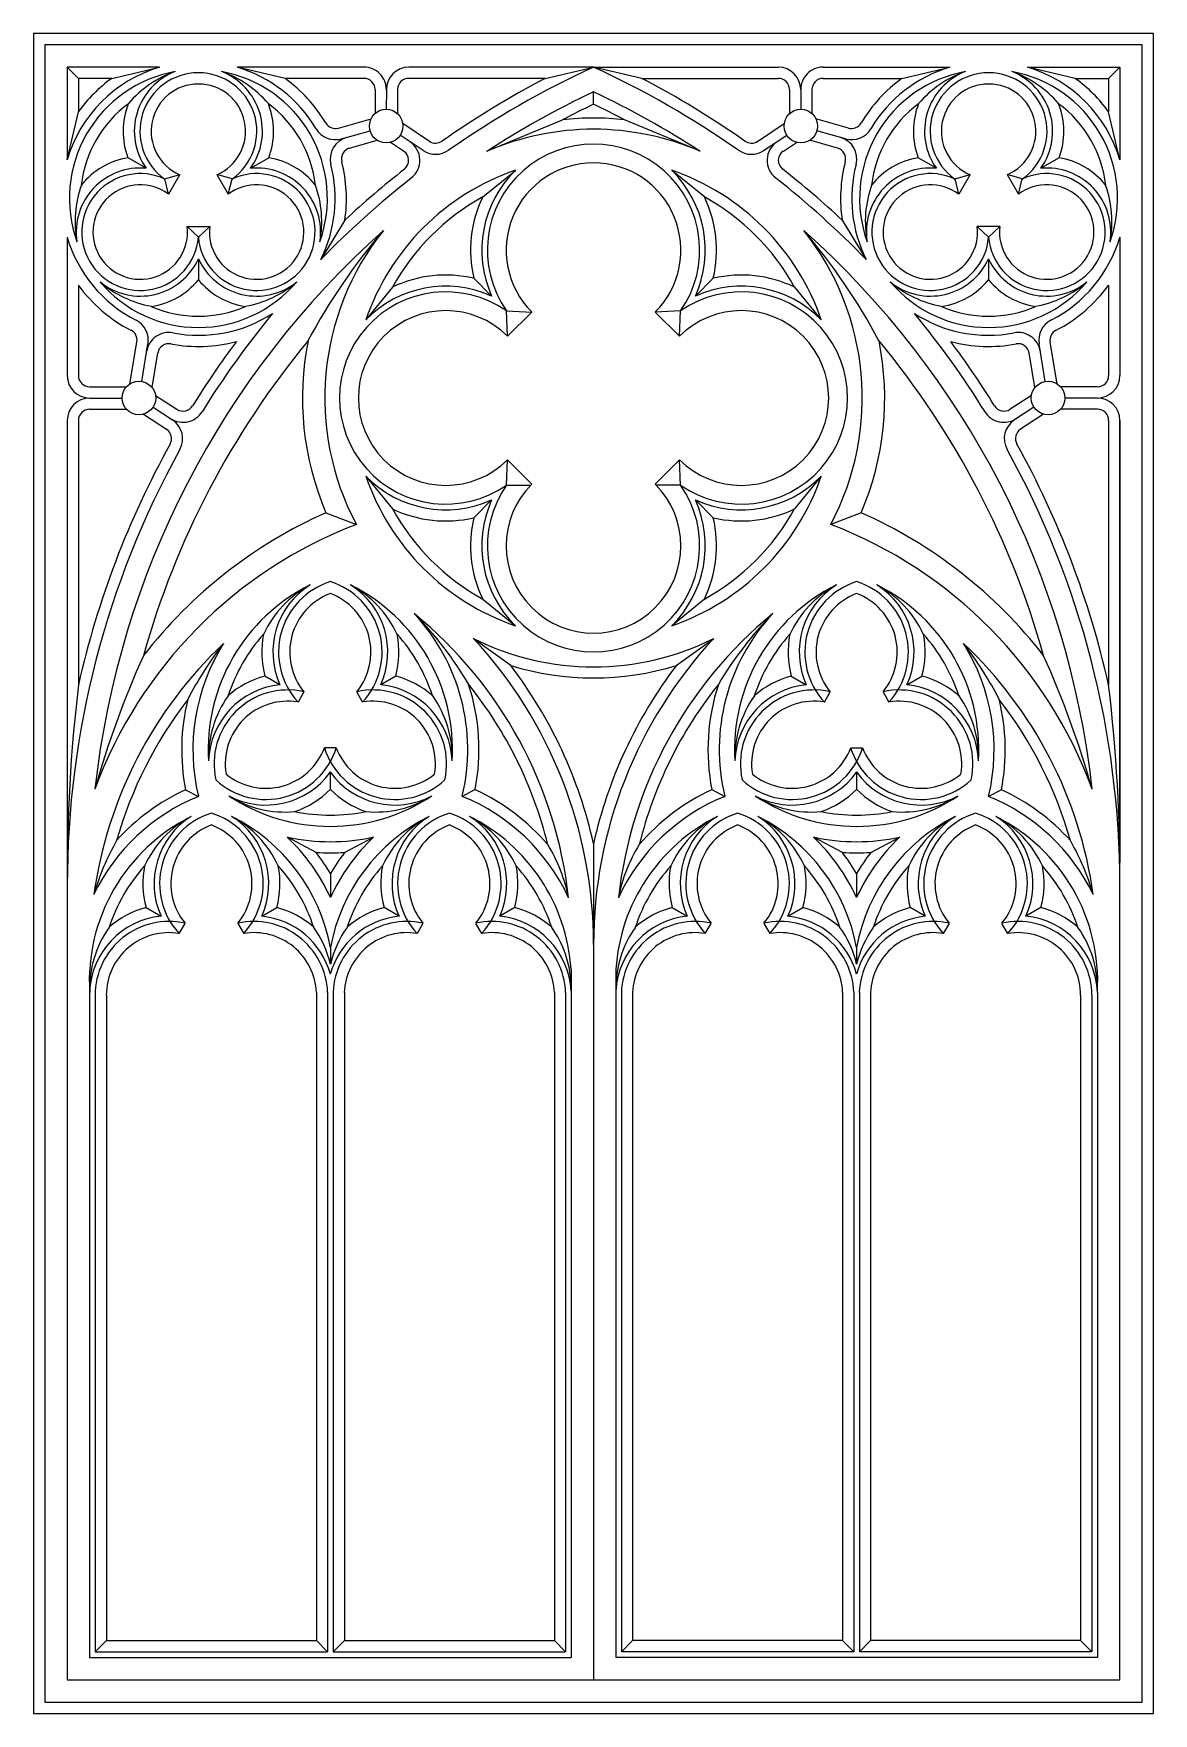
# Model space of a CAD drawing. Header units: inches. Extents: x 22 to 1022, y 12 to 1512.
import ezdxf

# ---------------------------------------------------------------- set-up
doc = ezdxf.new("R2010")
doc.units = ezdxf.units.IN

msp = doc.modelspace()

# ---------------------------------------------------------------- linework, layer by layer
for p, q in [((62.3, 1472.4), (52.3, 1482.4)), ((92.1, 1472.4), (134.8, 1482.4)), ((317.3, 1482.4), (204, 1482.4)), ((246.8, 1472.4), (204, 1482.4)), ((317.3, 1472.4), (246.8, 1472.4)), ((522.3, 1482.4), (357.3, 1482.4)), ((479, 1472.4), (357.3, 1472.4)), ((479, 1472.4), (522.3, 1482.4)), ((522.3, 1482.4), (687.3, 1482.4)), ((565.5, 1472.4), (522.3, 1482.4)), ((565.5, 1472.4), (687.3, 1472.4)), ((727.3, 1482.4), (840.5, 1482.4)), ((727.3, 1472.4), (797.7, 1472.4)), ((797.7, 1472.4), (840.5, 1482.4)), ((952.4, 1472.4), (909.7, 1482.4)), ((982.3, 1472.4), (992.3, 1482.4)), ((327.3, 1462.4), (327.2, 1441.1)), ((337.3, 1462.3), (337.2, 1444.8)), ((347.3, 1462.3), (347.2, 1441)), ((522.3, 1449.3), (522.3, 1460.4)), ((697.3, 1462.3), (697.3, 1441)), ((707.3, 1462.3), (707.3, 1444.8)), ((717.3, 1462.4), (717.3, 1441.1)), ((52.3, 1399.8), (62.3, 1442.6)), ((992.3, 1399.8), (982.3, 1442.6)), ((294.5, 1428.1), (323.7, 1436.4)), ((297.2, 1418.5), (322.7, 1425.7)), ((375.8, 1416.2), (352, 1432)), ((427.1, 1407.3), (494.6, 1435.4)), ((617.5, 1407.3), (549.9, 1435.4)), ((668.7, 1416.2), (692.5, 1432)), ((750.1, 1428.1), (720.9, 1436.4)), ((747.3, 1418.5), (721.8, 1425.7)), ((304.4, 1410.2), (329.1, 1417.2)), ((352.7, 1407.5), (340.9, 1415.3)), ((370.3, 1407.9), (349.6, 1421.6)), ((674.2, 1407.9), (694.9, 1421.6)), ((691.8, 1407.5), (703.6, 1415.3)), ((740.1, 1410.2), (715.4, 1417.2)), ((122.8, 1392.2), (106.6, 1401.5)), ((216.1, 1392.2), (232.3, 1401.5)), ((828.5, 1392.2), (812.2, 1401.5)), ((921.7, 1392.2), (937.9, 1401.5)), ((139.4, 1382.6), (152.8, 1386.5)), ((142.7, 1369), (139.4, 1382.6)), ((152.8, 1386.5), (142.7, 1369)), ((186, 1386.5), (196.1, 1369)), ((199.5, 1382.6), (186, 1386.5)), ((196.1, 1369), (199.5, 1382.6)), ((423.3, 1366.5), (452.5, 1390.3)), ((621.3, 1366.5), (592.1, 1390.3)), ((845.1, 1382.6), (858.5, 1386.5)), ((848.4, 1369), (845.1, 1382.6)), ((858.5, 1386.5), (848.4, 1369)), ((891.7, 1386.5), (901.8, 1369)), ((905.1, 1382.6), (891.7, 1386.5)), ((901.8, 1369), (905.1, 1382.6)), ((159.3, 1340.2), (179.5, 1340.2)), ((169.4, 1330.6), (159.3, 1340.2)), ((169.4, 1330.6), (179.5, 1340.2)), ((300.2, 1345.7), (278.8, 1310.8)), ((744.4, 1345.7), (765.7, 1310.8)), ((885.2, 1340.2), (865, 1340.2)), ((875.1, 1330.6), (865, 1340.2)), ((875.1, 1330.6), (885.2, 1340.2)), ((52.3, 1330.6), (52.3, 1207)), ((992.3, 1330.6), (992.3, 1207)), ((169.4, 1311.4), (169.4, 1292.7)), ((875.1, 1311.4), (875.1, 1292.7)), ((415.4, 1293.9), (431.3, 1278)), ((629.2, 1293.9), (613.3, 1278)), ((62.3, 1287.9), (62.3, 1207)), ((342.8, 1286), (318.9, 1256.8)), ((701.8, 1286), (725.6, 1256.8)), ((982.3, 1287.9), (982.3, 1207)), ((445.4, 1242.1), (444.5, 1264.7)), ((444.5, 1264.7), (467.1, 1263.8)), ((445.4, 1242.1), (467.1, 1263.8)), ((600, 1264.7), (577.4, 1263.8)), ((599.1, 1242.1), (577.4, 1263.8)), ((599.1, 1242.1), (600, 1264.7)), ((108.3, 1199.6), (114.5, 1237)), ((118.8, 1201.8), (124.4, 1235.4)), ((925.7, 1201.8), (920.1, 1235.4)), ((936.2, 1199.6), (930, 1237)), ((128, 1196.3), (133.2, 1227.2)), ((916.5, 1196.3), (911.4, 1227.2)), ((72.3, 1197), (105.2, 1197)), ((72.3, 1187), (101.3, 1187)), ((131.2, 1189.3), (150.2, 1176.9)), ((913.4, 1189.3), (894.3, 1176.9)), ((972.3, 1197), (939.4, 1197)), ((972.3, 1187), (943.2, 1187)), ((72.3, 1177), (105.2, 1177)), ((120.3, 1172.5), (140.9, 1159.1)), ((128.9, 1178.8), (146.3, 1167.5)), ((915.6, 1178.8), (898.2, 1167.5)), ((924.2, 1172.5), (903.7, 1159.1)), ((972.3, 1177), (939.4, 1177)), ((52.3, 1167), (52.3, 772.2)), ((62.3, 1167), (62.3, 931)), ((982.3, 1167), (982.3, 931)), ((992.3, 1167), (992.3, 772.2)), ((444.5, 1109.2), (445.4, 1131.8)), ((445.4, 1131.8), (467.1, 1110.1)), ((599.1, 1131.8), (577.4, 1110.1)), ((600, 1109.2), (599.1, 1131.8)), ((318.9, 1117.2), (342.8, 1088)), ((725.6, 1117.2), (701.8, 1088)), ((415.4, 1080), (431.3, 1096)), ((444.5, 1109.2), (466.2, 1109.2)), ((600, 1109.2), (578.3, 1109.2)), ((629.2, 1080), (613.3, 1096)), ((283.3, 1084.5), (310.5, 1074.1)), ((761.2, 1084.5), (734.1, 1074.1)), ((423.3, 1007.5), (452.5, 983.6)), ((621.3, 1007.5), (592.1, 983.6)), ((448.3, 948.2), (414.9, 972.3)), ((596.2, 948.2), (629.6, 972.3)), ((242.3, 930.9), (228.9, 938.6)), ((345.6, 938.6), (332.2, 930.9)), ((698.9, 938.6), (712.3, 930.9)), ((802.2, 930.9), (815.6, 938.6)), ((263.7, 924.6), (258.4, 915.5)), ((316.1, 915.5), (310.8, 924.6)), ((728.4, 915.5), (733.7, 924.6)), ((780.8, 924.6), (786.1, 915.5)), ((292.5, 874.7), (282, 874.7)), ((752, 874.7), (762.5, 874.7)), ((287.3, 837.6), (287.3, 853)), ((757.3, 837.6), (757.3, 853)), ((157.9, 837.2), (169.4, 831.3)), ((416.6, 837.3), (405.1, 831.3)), ((627.9, 837.3), (639.4, 831.3)), ((886.6, 837.2), (875.1, 831.3)), ((274.6, 781.2), (248.9, 794.9)), ((300, 781.2), (325.8, 795)), ((522.3, 789.2), (522.3, 42.4)), ((744.5, 781.2), (718.7, 795)), ((769.9, 781.2), (795.7, 794.9)), ((287.3, 762.5), (287.3, 741.1)), ((757.2, 762.5), (757.2, 741.1)), ((122.7, 731.9), (136.1, 724.2)), ((226, 724.2), (239.4, 731.9)), ((348.6, 724.2), (335.2, 731.9)), ((451.9, 731.9), (438.5, 724.2)), ((592.6, 731.9), (606, 724.2)), ((695.9, 724.2), (709.3, 731.9)), ((818.5, 724.2), (805.1, 731.9)), ((921.8, 731.9), (908.4, 724.2)), ((152.2, 708.8), (157.5, 717.9)), ((204.6, 717.9), (209.9, 708.8)), ((370, 717.9), (364.7, 708.8)), ((422.4, 708.8), (417.1, 717.9)), ((622.1, 708.8), (627.4, 717.9)), ((674.5, 717.9), (679.8, 708.8)), ((839.9, 717.9), (834.6, 708.8)), ((892.3, 708.8), (887, 717.9)), ((287.3, 696.5), (287.3, 681.5)), ((757.2, 696.5), (757.2, 681.5)), ((502.3, 677), (502.3, 62.4)), ((542.3, 677), (542.3, 62.4)), ((72.3, 656.3), (72.3, 62.4)), ((77.3, 653.7), (77.3, 67.4)), ((87.3, 653.7), (87.3, 77.4)), ((274.8, 656), (274.8, 77.4)), ((284.8, 656.3), (284.8, 67.4)), ((289.8, 656.3), (289.8, 67.4)), ((299.8, 656), (299.8, 77.4)), ((487.3, 656), (487.3, 77.4)), ((497.3, 656.2), (497.3, 67.4)), ((547.2, 656.2), (547.2, 67.4)), ((557.2, 656), (557.2, 77.4)), ((744.7, 656), (744.7, 77.4)), ((754.7, 656.3), (754.7, 67.4)), ((759.7, 656.3), (759.7, 67.4)), ((769.7, 656), (769.7, 77.4)), ((957.3, 653.7), (957.3, 77.4)), ((967.3, 653.7), (967.3, 67.4)), ((972.3, 656.3), (972.3, 62.4)), ((77.3, 67.4), (87.3, 77.4)), ((87.3, 77.4), (274.8, 77.4)), ((274.8, 77.4), (284.8, 67.4)), ((289.8, 67.4), (299.8, 77.4)), ((299.8, 77.4), (487.4, 77.4)), ((487.4, 77.4), (497.3, 67.4)), ((557.2, 77.4), (547.2, 67.4)), ((744.7, 77.4), (557.2, 77.4)), ((754.7, 67.4), (744.7, 77.4)), ((769.7, 77.4), (759.7, 67.4)), ((957.3, 77.4), (769.7, 77.4)), ((967.3, 67.4), (957.3, 77.4)), ((72.3, 62.4), (502.3, 62.4)), ((77.3, 67.4), (284.8, 67.4)), ((289.8, 67.4), (497.3, 67.4)), ((972.3, 62.4), (542.3, 62.4)), ((754.7, 67.4), (547.2, 67.4)), ((967.3, 67.4), (759.7, 67.4))]:
    msp.add_line(p, q)
for points in [[(22.3, 12.4), (1022.3, 12.4), (1022.3, 1512.4), (22.3, 1512.4)], [(32.3, 22.4), (1012.3, 22.4), (1012.3, 1502.4), (32.3, 1502.4)]]:
    msp.add_lwpolyline(points, close=True)
for points in [[(134.8, 1482.4), (52.3, 1482.4), (52.3, 1399.8)], [(92.1, 1472.4), (62.3, 1472.4), (62.3, 1442.6)], [(909.7, 1482.4), (992.3, 1482.4), (992.3, 1399.8)], [(952.4, 1472.4), (982.3, 1472.4), (982.3, 1442.6)], [(52.3, 1167), (52.3, 42.4), (992.3, 42.4), (992.3, 1167)]]:
    msp.add_lwpolyline(points)
for centre in [(337.1, 1429.8), (707.4, 1429.8), (116.3, 1187), (928.2, 1187)]:
    msp.add_circle(centre, 15)
for centre, radius, start, end in [((169.4, 1365.2), 122.2, 106.4487, 163.5513), ((169.4, 1365.2), 115.2, 100.3455, 199.6545), ((169.4, 1365.2), 132.2, 125.8208, 144.1792), ((180.7, 1387.2), 96.8, 109.2835, 139.6677), ((169.4, 1425.2), 57.2, 111.209, 215.3505), ((169.4, 1425.2), 52.2, 305.1381, 234.8619), ((169.4, 1365.2), 115.2, 340.3455, 79.6545), ((169.4, 1425.2), 57.2, 324.6495, 68.791), ((158.1, 1387.2), 96.8, 40.3323, 70.7165), ((169.4, 1365.2), 122.2, 30.6584, 73.5513), ((169.4, 1365.2), 132.2, 30.6584, 54.1792), ((317.3, 1462.4), 20, 359.7855, 90), ((317.3, 1462.4), 10, 359.7855, 90), ((357.3, 1462.4), 20, 90, 179.7855), ((357.3, 1462.4), 10, 90, 179.7855), ((855.1, 751.8), 812.8, 117.5602, 125.154), ((855.1, 751.8), 802.8, 114.4913, 125.154), ((189.5, 751.8), 802.8, 54.846, 65.5087), ((189.5, 751.8), 812.8, 54.846, 62.4398), ((687.3, 1462.4), 20, 0.2145, 90), ((687.3, 1462.4), 10, 0.2145, 90), ((727.3, 1462.4), 20, 90, -179.7855), ((727.3, 1462.4), 10, 90, -179.7855), ((875.1, 1365.2), 115.2, 100.3455, -160.3455), ((875.1, 1365.2), 132.2, 125.8208, 149.3416), ((875.1, 1365.2), 122.2, 106.4487, 149.3416), ((886.4, 1387.2), 96.8, 109.2835, 139.6677), ((875.1, 1425.2), 57.2, 111.209, -144.6495), ((875.1, 1425.2), 52.2, -54.8619, -125.1381), ((875.1, 1365.2), 115.2, -19.6545, 79.6545), ((875.1, 1425.2), 57.2, -35.3505, 68.791), ((863.8, 1387.2), 96.8, 40.3323, 70.7165), ((875.1, 1365.2), 122.2, 16.4487, 73.5513), ((875.1, 1365.2), 132.2, 35.8208, 54.1792), ((169.4, 1425.2), 42.2, 293.1907, 246.8093), ((855.1, 751.8), 782.8, 115.1599, 123.1459), ((189.5, 751.8), 782.8, 56.8541, 64.8401), ((875.1, 1425.2), 42.2, -66.8093, -113.1907), ((169.4, 1365.2), 105.2, 126.4702, 173.5298), ((169.4, 1425.2), 67.2, 158.5396, 200.6755), ((169.4, 1365.2), 105.2, 6.4702, 53.5298), ((169.4, 1425.2), 67.2, 339.3245, 21.4604), ((855.1, 751.8), 772.8, 115.5086, 117.8036), ((189.5, 751.8), 772.8, 62.1964, 64.4914), ((875.1, 1365.2), 105.2, 126.4702, 173.5298), ((875.1, 1425.2), 67.2, 158.5396, -159.3245), ((875.1, 1365.2), 105.2, 6.4702, 53.5298), ((875.1, 1425.2), 67.2, -20.6755, 21.4604), ((291.7, 1437.7), 20, 210.6584, 285.8536), ((291.7, 1437.7), 10, 210.6584, 285.8536), ((522.3, 1187), 240, 66.6273, 113.3727), ((522.3, 1187), 250, 83.6472, 96.3528), ((752.8, 1437.7), 20, -105.8536, -30.6584), ((752.8, 1437.7), 10, -105.8536, -30.6584), ((307.2, 1400.5), 20, 105.8536, 194.3738), ((307.2, 1400.5), 10, 105.8536, 194.3738), ((347.2, 1399.2), 20, 308.1156, 56.4854), ((381.3, 1424.6), 10, 236.4854, 305.154), ((522.3, 1319), 94.8, 325.1213, 214.8787), ((663.2, 1424.6), 10, -125.154, -56.4854), ((697.3, 1399.2), 20, 123.5146, -128.1156), ((737.4, 1400.5), 10, -14.3738, 74.1464), ((737.4, 1400.5), 20, -14.3738, 74.1464), ((117.5, 1335.2), 67.2, 99.3245, 141.4604), ((221.4, 1335.2), 67.2, 38.5396, 80.6755), ((169.4, 1365.2), 122.2, 333.5173, 14.3738), ((169.4, 1365.2), 132.2, 351.5193, 14.3738), ((347.2, 1399.2), 10, 308.1156, 56.4854), ((381.3, 1424.6), 20, 236.4854, 305.154), ((522.3, 1319), 78, 315, 225), ((663.2, 1424.6), 20, -125.154, -56.4854), ((697.3, 1399.2), 10, 123.5146, -128.1156), ((875.1, 1365.2), 132.2, 165.6262, -171.5193), ((875.1, 1365.2), 122.2, 165.6262, -153.5173), ((823.1, 1335.2), 67.2, 99.3245, 141.4604), ((927, 1335.2), 67.2, 38.5396, 80.6755), ((117.5, 1335.2), 57.2, 84.6495, 188.791), ((117.5, 1335.2), 52.2, 65.1381, 354.8619), ((221.4, 1335.2), 52.2, 185.1381, 114.8619), ((221.4, 1335.2), 57.2, 351.209, 95.3505), ((855.1, 751.8), 802.8, 128.1156, 135.8762), ((855.1, 751.8), 812.8, 128.1156, 133.0556), ((522.3, 1187), 215, 108.9422, 161.0578), ((522.3, 1319), 99.8, 134.3648, 204.2482), ((522.3, 1187), 215, 18.9422, 71.0578), ((522.3, 1319), 99.8, -24.2482, 45.6352), ((189.5, 751.8), 802.8, 44.1238, 51.8844), ((189.5, 751.8), 812.8, 46.9444, 51.8844), ((823.1, 1335.2), 57.2, 84.6495, -171.209), ((823.1, 1335.2), 52.2, 65.1381, -5.1381), ((927, 1335.2), 52.2, -174.8619, 114.8619), ((927, 1335.2), 57.2, -8.791, 95.3505), ((156.1, 1344.5), 96.8, 160.3323, 190.7165), ((117.5, 1335.2), 42.2, 53.1907, 6.8093), ((221.4, 1335.2), 42.2, 173.1907, 126.8093), ((182.8, 1344.5), 96.8, 349.2835, 19.6677), ((522.3, 1187), 205, 118.8785, 151.1215), ((522.3, 1319), 109.8, 154.3661, 193.2082), ((522.3, 1187), 205, 28.8785, 61.1215), ((522.3, 1319), 109.8, -13.2082, 25.6339), ((861.8, 1344.5), 96.8, 160.3323, -169.2835), ((823.1, 1335.2), 42.2, 53.1907, 6.8093), ((927, 1335.2), 42.2, 173.1907, 126.8093), ((888.4, 1344.5), 96.8, -10.7165, 19.6677), ((855.1, 751.8), 782.8, 131.6758, 173.6949), ((758.4, 974.9), 557.2, 139.5267, 151.8079), ((522.3, 1187), 240, 141.449, 208.0583), ((189.5, 751.8), 782.8, 6.3051, 48.3242), ((522.3, 1187), 240, -28.0583, 38.551), ((286.1, 974.9), 557.2, 28.1921, 40.4733), ((169.4, 1365.2), 122.2, 196.4487, 242.9004), ((875.1, 1365.2), 122.2, -62.9004, -16.4487), ((117.5, 1335.2), 57.2, 231.209, 335.3505), ((221.4, 1335.2), 57.2, 204.6495, 308.791), ((823.1, 1335.2), 57.2, -128.791, -24.6495), ((927, 1335.2), 57.2, -155.3505, -51.209), ((169.4, 1365.2), 115.2, 220.3455, 319.6545), ((144.8, 1364.1), 96.8, 229.2835, 259.6677), ((117.5, 1335.2), 67.2, 278.5396, 320.6755), ((221.4, 1335.2), 67.2, 219.3245, 261.4604), ((194.1, 1364.1), 96.8, 280.3323, 310.7165), ((390.3, 1187), 109.8, 76.7918, 115.6339), ((654.3, 1187), 109.8, 64.3661, 103.2082), ((875.1, 1365.2), 115.2, -139.6545, -40.3455), ((850.5, 1364.1), 96.8, -130.7165, -100.3323), ((823.1, 1335.2), 67.2, -81.4604, -39.3245), ((927, 1335.2), 67.2, -140.6755, -98.5396), ((899.7, 1364.1), 96.8, -79.6677, -49.2835), ((169.4, 1365.2), 132.2, 215.8208, 242.9004), ((390.3, 1187), 94.8, 55.1213, 304.8787), ((390.3, 1187), 99.8, 65.7518, 135.6352), ((654.3, 1187), 94.8, -124.8787, 124.8787), ((654.3, 1187), 99.8, 44.3648, 114.2482), ((875.1, 1365.2), 132.2, -62.9004, -35.8208), ((169.4, 1365.2), 105.2, 246.4702, 293.5298), ((169.4, 1365.2), 122.2, 259.2983, 302.848), ((855.1, 751.8), 802.8, 140.4891, 148.212), ((390.3, 1187), 78, 45, 315), ((654.3, 1187), 78, -135, 135), ((189.5, 751.8), 802.8, 31.788, 39.5109), ((875.1, 1365.2), 122.2, -122.848, -79.2983), ((875.1, 1365.2), 105.2, -113.5298, -66.4702), ((104.7, 1238.7), 10, 350.5494, 62.9004), ((104.7, 1238.7), 20, 350.5494, 62.9004), ((143, 1225.5), 20, 79.2983, 170.5494), ((901.5, 1225.5), 20, 9.4506, 100.7017), ((939.9, 1238.7), 20, 117.0996, -170.5494), ((939.9, 1238.7), 10, 117.0996, -170.5494), ((855.1, 751.8), 762.8, 140.3971, 164.4045), ((143, 1225.5), 10, 79.2983, 170.5494), ((169.4, 1365.2), 132.2, 259.2983, 284.846), ((855.1, 751.8), 812.8, 143.3097, 148.212), ((522.3, 1187), 260, 168.6568, 203.2065), ((522.3, 1187), 260, -23.2065, 11.3432), ((189.5, 751.8), 762.8, 15.5955, 39.6029), ((189.5, 751.8), 812.8, 31.788, 36.6903), ((875.1, 1365.2), 132.2, -104.846, -79.2983), ((901.5, 1225.5), 10, 9.4506, 100.7017), ((72.3, 1207), 20, 180, 270), ((72.3, 1207), 10, 180, 270), ((972.3, 1207), 20, -90, 0), ((972.3, 1207), 10, -90, 0), ((72.3, 1167), 20, 90, 180), ((972.3, 1167), 20, 0, 90), ((72.3, 1167), 10, 90, 180), ((155.7, 1185.3), 20, 237.0238, 328.212), ((155.7, 1185.3), 10, 237.0238, 328.212), ((888.8, 1185.3), 20, -148.212, -57.0238), ((888.8, 1185.3), 10, -148.212, -57.0238), ((972.3, 1167), 10, 0, 90), ((135.4, 1150.7), 10, 331.0005, 57.0238), ((135.4, 1150.7), 20, 331.0005, 57.0238), ((909.1, 1150.7), 20, 122.9762, -151.0005), ((909.1, 1150.7), 10, 122.9762, -151.0005), ((855.1, 751.8), 802.8, 151.0005, 180), ((855.1, 751.8), 812.8, 151.0005, 167.2634), ((189.5, 751.8), 802.8, 0, 28.9995), ((189.5, 751.8), 812.8, 12.7366, 28.9995), ((522.3, 1187), 215, 198.9422, 251.0578), ((390.3, 1187), 99.8, 224.3648, 294.2482), ((522.3, 1055), 78, 135, 45), ((522.3, 1187), 215, -71.0578, -18.9422), ((654.3, 1187), 99.8, -114.2482, -44.3648), ((522.3, 1055), 99.8, 155.7518, 225.6352), ((522.3, 1055), 94.8, 145.1213, 34.8787), ((522.3, 1055), 99.8, -45.6352, 24.2482), ((453.7, 699.1), 421.4, 113.8463, 142.2768), ((522.3, 1187), 205, 208.8785, 241.1215), ((390.3, 1187), 109.8, 244.3661, 283.2082), ((522.3, 1055), 109.8, 166.7918, 205.6339), ((522.3, 1187), 205, -61.1215, -28.8785), ((522.3, 1055), 109.8, -25.6339, 13.2082), ((654.3, 1187), 109.8, -103.2082, -64.3661), ((590.9, 699.1), 421.4, 37.7232, 66.1537), ((453.7, 699.1), 401.4, 110.9, 159.781), ((590.9, 699.1), 401.4, 20.219, 69.1), ((342.6, 873), 164.4, 116.5263, 183.4737), ((313.6, 936.5), 94.6, 117.983, 155.3444), ((306.9, 960.1), 70.9, 122.128, 204.3329), ((306.9, 960.1), 65.9, 107.3371, 222.623), ((267.6, 960.1), 65.9, 317.377, 72.6629), ((231.9, 873), 164.4, 356.5263, 63.4737), ((267.6, 960.1), 70.9, 335.6671, 57.872), ((260.9, 936.5), 94.6, 24.6556, 62.017), ((812.6, 873), 164.4, 116.5263, -176.5263), ((783.6, 936.5), 94.6, 117.983, 155.3444), ((776.9, 960.1), 70.9, 122.128, -155.6671), ((776.9, 960.1), 65.9, 107.3371, -137.377), ((737.6, 960.1), 65.9, -42.623, 72.6629), ((701.9, 873), 164.4, -3.4737, 63.4737), ((737.6, 960.1), 70.9, -24.3329, 57.872), ((730.9, 936.5), 94.6, 24.6556, 62.017), ((306.9, 960.1), 55.9, 110.5694, 219.3826), ((267.6, 960.1), 55.9, 320.6174, 69.4306), ((776.9, 960.1), 55.9, 110.5694, -140.6174), ((737.6, 960.1), 55.9, -39.3826, 69.4306), ((120.9, 699.1), 381.4, 6.2771, 50.7505), ((231.9, 873), 178.1, 346.4889, 42.9952), ((134, 768.7), 321, 30.4195, 44.6872), ((923.7, 699.1), 381.4, 129.2495, 173.7229), ((910.6, 768.7), 321, 135.3128, 149.5805), ((812.6, 873), 178.1, 137.0048, -166.4889), ((342.6, 873), 154.4, 138.1457, 161.8543), ((306.9, 960.1), 80.9, 168.639, 195.3932), ((267.6, 960.1), 80.9, 344.6068, 11.361), ((231.9, 873), 154.4, 18.1457, 41.8543), ((812.6, 873), 154.4, 138.1457, 161.8543), ((776.9, 960.1), 80.9, 168.639, -164.6068), ((737.6, 960.1), 80.9, -15.3932, 11.361), ((701.9, 873), 154.4, 18.1457, 41.8543), ((453.7, 690.4), 381.4, 133.3513, 171.9849), ((442.2, 772.9), 317.3, 142.1029, 152.8462), ((342.6, 873), 178.1, 147.8372, 193.5231), ((522.3, 1187), 240, 243.4328, 296.5672), ((120.9, 699.1), 401.4, 0, 42.896), ((923.7, 699.1), 401.4, 137.104, 180), ((590.9, 690.4), 381.4, 8.0151, 46.6487), ((701.9, 873), 178.1, -13.5231, 32.1628), ((602.3, 772.9), 317.3, 27.1538, 37.8971), ((900, 605.7), 855.1, 155.7507, 164.2514), ((522.3, 1187), 250, 252.7904, 287.2096), ((120.9, 699.1), 411.4, 12.6586, 37.2595), ((923.7, 699.1), 411.4, 142.7405, 167.3414), ((144.5, 605.7), 855.1, 15.7486, 24.2493), ((1480.6, 762), 1428.3, 173.2039, 180.4081), ((249.3, 860.4), 70.9, 95.6671, 177.872), ((249.3, 860.4), 80.9, 104.6068, 131.361), ((325.2, 860.4), 70.9, 2.128, 84.3329), ((325.2, 860.4), 80.9, 48.639, 75.3932), ((120.9, 699.1), 371.4, 13.8918, 38.6871), ((231.9, 873), 188.1, 349.0619, 18.0426), ((923.7, 699.1), 371.4, 141.3129, 166.1082), ((812.6, 873), 188.1, 161.9574, -169.0619), ((719.3, 860.4), 70.9, 95.6671, 177.872), ((719.3, 860.4), 80.9, 104.6068, 131.361), ((795.2, 860.4), 70.9, 2.128, 84.3329), ((795.2, 860.4), 80.9, 48.639, 75.3932), ((-436, 762), 1428.3, -0.4081, 6.7961), ((453.7, 690.4), 371.4, 142.2743, 164.1545), ((342.6, 873), 188.1, 166.2429, 190.9509), ((273.1, 866.3), 94.6, 144.6556, 182.017), ((249.3, 860.4), 65.9, 77.377, 192.6629), ((249.3, 860.4), 55.9, 80.6174, 189.4306), ((325.2, 860.4), 65.9, 347.3371, 102.623), ((325.2, 860.4), 55.9, 350.5694, 99.3826), ((301.5, 866.3), 94.6, 357.983, 35.3444), ((743.1, 866.3), 94.6, 144.6556, -177.983), ((719.3, 860.4), 65.9, 77.377, -167.3371), ((719.3, 860.4), 55.9, 80.6174, -170.5694), ((795.2, 860.4), 65.9, -12.6629, 102.623), ((795.2, 860.4), 55.9, -9.4306, 99.3826), ((771.5, 866.3), 94.6, -2.017, 35.3444), ((590.9, 690.4), 371.4, 15.8455, 37.7257), ((701.9, 873), 188.1, -10.9509, 13.7571), ((229.7, 894.4), 65.9, 227.3371, 342.623), ((229.7, 894.4), 55.9, 230.5694, 339.3826), ((344.8, 894.4), 65.9, 197.377, 312.6629), ((344.8, 894.4), 55.9, 200.6174, 309.4306), ((699.7, 894.4), 65.9, -132.6629, -17.377), ((699.7, 894.4), 55.9, -129.4306, -20.6174), ((814.8, 894.4), 65.9, -162.623, -47.3371), ((814.8, 894.4), 55.9, -159.3826, -50.5694), ((229.7, 894.4), 70.9, 242.128, 324.3329), ((344.8, 894.4), 70.9, 215.6671, 297.872), ((699.7, 894.4), 70.9, -117.872, -35.6671), ((814.8, 894.4), 70.9, -144.3329, -62.128), ((236.4, 666.2), 178.1, 112.0914, 154.2554), ((236.4, 666.2), 188.1, 114.6636, 138.1159), ((287.3, 968.9), 164.4, 236.5263, 303.4737), ((246.7, 911.9), 94.6, 237.983, 275.3444), ((229.7, 894.4), 80.9, 288.639, 315.3932), ((344.8, 894.4), 80.9, 224.6068, 251.361), ((327.8, 911.9), 94.6, 264.6556, 302.017), ((338.2, 666.2), 178.1, 24.7326, 67.9395), ((338.2, 666.2), 188.1, 40.4255, 65.3665), ((706.3, 666.2), 178.1, 112.0605, 155.2674), ((706.3, 666.2), 188.1, 114.6335, 139.5745), ((757.3, 968.9), 164.4, -123.4737, -56.5263), ((716.7, 911.9), 94.6, -122.017, -84.6556), ((699.7, 894.4), 80.9, -71.361, -44.6068), ((814.8, 894.4), 80.9, -135.3932, -108.639), ((797.8, 911.9), 94.6, -95.3444, -57.983), ((808.1, 666.2), 178.1, 25.7446, 67.9086), ((808.1, 666.2), 188.1, 41.8841, 65.3364), ((236.4, 666.2), 164.4, 116.5263, 183.4737), ((207.4, 729.8), 94.6, 117.983, 155.3444), ((200.7, 753.4), 70.9, 122.128, 204.3329), ((200.7, 753.4), 65.9, 107.3371, 222.623), ((161.4, 753.4), 65.9, 317.377, 72.6629), ((125.7, 666.2), 164.4, 10.5927, 63.4737), ((161.4, 753.4), 70.9, 335.6671, 57.872), ((154.7, 729.8), 94.6, 24.6556, 62.017), ((287.3, 968.9), 154.4, 258.1457, 281.8543), ((448.9, 666.2), 164.4, 116.5263, 169.4073), ((419.9, 729.8), 94.6, 117.983, 155.3444), ((413.2, 753.4), 70.9, 122.128, 204.3329), ((413.2, 753.4), 65.9, 107.3371, 222.623), ((373.9, 753.4), 65.9, 317.377, 72.6629), ((338.2, 666.2), 164.4, 3.7442, 63.4737), ((373.9, 753.4), 70.9, 335.6671, 57.872), ((367.2, 729.8), 94.6, 24.6556, 62.017), ((706.3, 666.2), 164.4, 116.5263, 176.2558), ((677.3, 729.8), 94.6, 117.983, 155.3444), ((670.6, 753.4), 70.9, 122.128, -155.6671), ((670.6, 753.4), 65.9, 107.3371, -137.377), ((631.3, 753.4), 65.9, -42.623, 72.6629), ((595.6, 666.2), 164.4, 10.5927, 63.4737), ((631.3, 753.4), 70.9, -24.3329, 57.872), ((624.6, 729.8), 94.6, 24.6556, 62.017), ((757.3, 968.9), 154.4, -101.8543, -78.1457), ((918.8, 666.2), 164.4, 116.5263, 169.4073), ((889.8, 729.8), 94.6, 117.983, 155.3444), ((883.1, 753.4), 70.9, 122.128, -155.6671), ((883.1, 753.4), 65.9, 107.3371, -137.377), ((843.8, 753.4), 65.9, -42.623, 72.6629), ((808.1, 666.2), 164.4, -3.4737, 63.4737), ((843.8, 753.4), 70.9, -24.3329, 57.872), ((837.1, 729.8), 94.6, 24.6556, 62.017), ((200.7, 753.4), 55.9, 110.5694, 219.3826), ((161.4, 753.4), 55.9, 320.6174, 69.4306), ((413.2, 753.4), 55.9, 110.5694, 219.3826), ((373.9, 753.4), 55.9, 320.6174, 69.4306), ((670.6, 753.4), 55.9, 110.5694, -140.6174), ((631.3, 753.4), 55.9, -39.3826, 69.4306), ((883.1, 753.4), 55.9, 110.5694, -140.6174), ((843.8, 753.4), 55.9, -39.3826, 69.4306), ((293, 680.3), 226, 150.434, 163.737), ((287.3, 968.9), 178.1, 257.5493, 282.4925), ((125.7, 666.2), 178.1, 24.8588, 46.2531), ((287.3, 968.9), 188.1, 266.1526, 273.8789), ((125.7, 666.2), 188.1, 30.7824, 37.6499), ((448.9, 666.2), 178.1, 133.7338, 155.1412), ((448.9, 666.2), 188.1, 142.3474, 149.2176), ((359.1, 713), 143.6, 11.1497, 31.5958), ((685.4, 713), 143.6, 148.4042, 168.8503), ((757.3, 968.9), 178.1, -102.4925, -77.5493), ((595.6, 666.2), 178.1, 24.8588, 46.2662), ((757.3, 968.9), 188.1, -93.8789, -86.1526), ((595.6, 666.2), 188.1, 30.7824, 37.6526), ((918.8, 666.2), 178.1, 133.7469, 155.1412), ((918.8, 666.2), 188.1, 142.3501, 149.2176), ((751.6, 680.3), 226, 16.263, 29.566), ((236.4, 666.2), 154.4, 138.1457, 161.8543), ((200.7, 753.4), 80.9, 168.639, 195.3932), ((161.4, 753.4), 80.9, 344.6068, 11.361), ((125.7, 666.2), 154.4, 18.1457, 41.8543), ((448.9, 666.2), 154.4, 138.1457, 161.8543), ((413.2, 753.4), 80.9, 168.639, 195.3932), ((373.9, 753.4), 80.9, 344.6068, 11.361), ((338.2, 666.2), 154.4, 18.1457, 41.8543), ((706.3, 666.2), 154.4, 138.1457, 161.8543), ((670.6, 753.4), 80.9, 168.639, -164.6068), ((631.3, 753.4), 80.9, -15.3932, 11.361), ((595.6, 666.2), 154.4, 18.1457, 41.8543), ((918.8, 666.2), 154.4, 138.1457, 161.8543), ((883.1, 753.4), 80.9, 168.639, -164.6068), ((843.8, 753.4), 80.9, -15.3932, 11.361), ((808.1, 666.2), 154.4, 18.1457, 41.8543), ((143.1, 653.7), 70.9, 95.6671, 177.872), ((143.1, 653.7), 80.9, 104.6068, 131.361), ((219, 653.7), 70.9, 15.4144, 84.3329), ((219, 653.7), 80.9, 48.639, 75.3932), ((355.6, 653.7), 70.9, 95.6671, 164.5856), ((355.6, 653.7), 80.9, 104.6068, 131.361), ((431.5, 653.7), 70.9, 3.0096, 84.3329), ((431.5, 653.7), 80.9, 48.639, 75.3932), ((613, 653.7), 70.9, 95.6671, 176.9904), ((613, 653.7), 80.9, 104.6068, 131.361), ((688.9, 653.7), 70.9, 15.4144, 84.3329), ((688.9, 653.7), 80.9, 48.639, 75.3932), ((825.5, 653.7), 70.9, 95.6671, 164.5856), ((825.5, 653.7), 80.9, 104.6068, 131.361), ((901.4, 653.7), 70.9, 2.128, 84.3329), ((901.4, 653.7), 80.9, 48.639, 75.3932), ((166.9, 659.6), 94.6, 144.6556, 182.017), ((143.1, 653.7), 65.9, 77.377, 180.0156), ((143.1, 653.7), 55.9, 80.6174, 180.017), ((219, 653.7), 65.9, 2.2073, 102.623), ((219, 653.7), 55.9, 2.3968, 99.3826), ((195.3, 659.6), 94.6, 13.3557, 35.3444), ((379.4, 659.6), 94.6, 144.6556, 166.6443), ((355.6, 653.7), 65.9, 77.3791, 177.7057), ((355.6, 653.7), 55.9, 80.6174, 177.6032), ((431.5, 653.7), 65.9, 2.2073, 102.623), ((431.5, 653.7), 55.9, 2.3968, 99.3826), ((407.8, 659.6), 94.6, 2.7314, 35.3444), ((636.8, 659.6), 94.6, 144.6556, 177.2686), ((613, 653.7), 65.9, 77.377, 177.7927), ((613, 653.7), 55.9, 80.6174, 177.6032), ((688.9, 653.7), 65.9, 2.2943, 102.6209), ((688.9, 653.7), 55.9, 2.3968, 99.3826), ((665.2, 659.6), 94.6, 13.3557, 35.3444), ((849.3, 659.6), 94.6, 144.6556, 166.6443), ((825.5, 653.7), 65.9, 77.377, 177.7927), ((825.5, 653.7), 55.9, 80.6174, 177.6032), ((901.4, 653.7), 65.9, -0.0156, 102.623), ((901.4, 653.7), 55.9, -0.017, 99.3826), ((877.7, 659.6), 94.6, -2.017, 35.3444)]:
    msp.add_arc(centre, radius, start, end)

doc.saveas('drawing.dxf')
